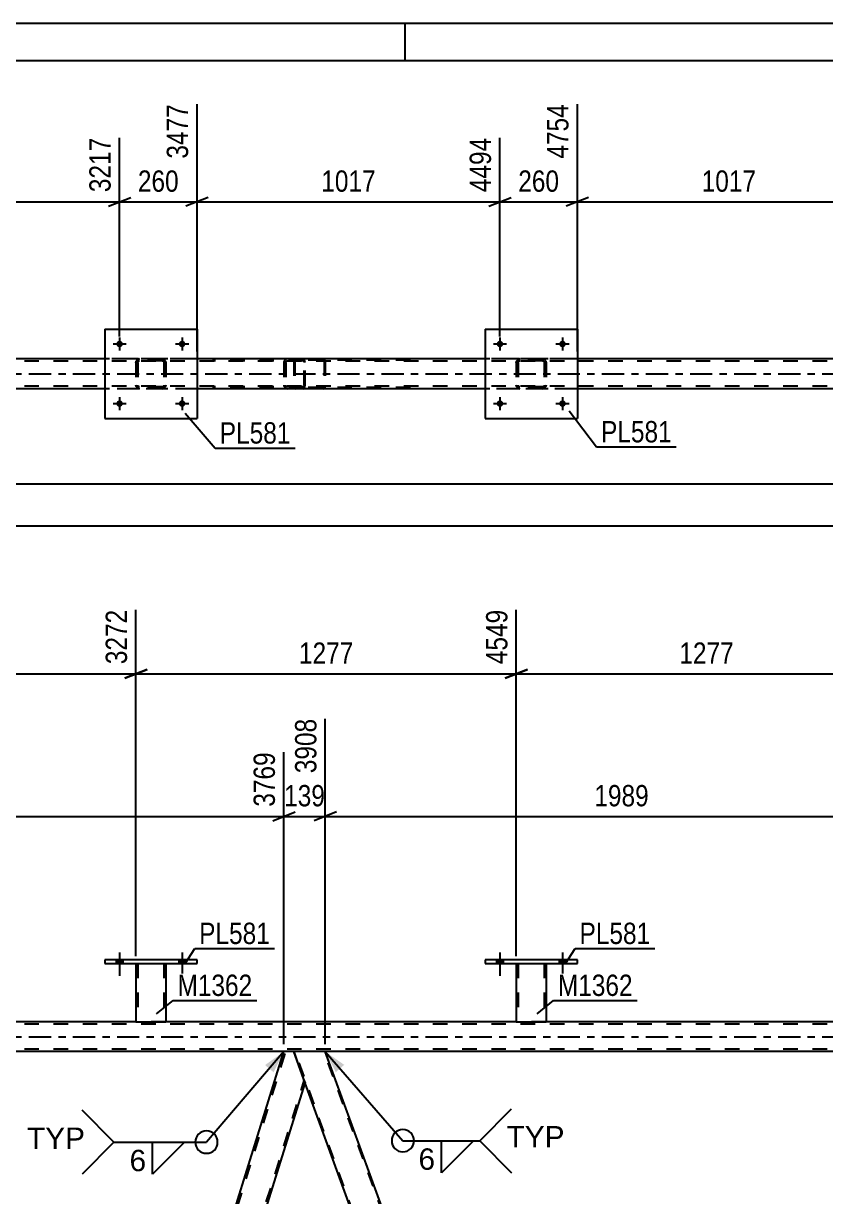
# Model space of a CAD drawing. Header units: millimetres. Extents: x 0 to 841, y 0 to 594.
# Drawn here: x 159.8 to 267.5, y 436.5 to 594 of the extents above; entities that cross this region are included whole.
import ezdxf

# ---------------------------------------------------------------- set-up
doc = ezdxf.new("R2010")
doc.units = ezdxf.units.MM
doc.linetypes.add('DXK_LINE_DOT2', pattern=[3.9198, 1.9599, -1.9599])
doc.linetypes.add('DXK_LINE_DOT3', pattern=[5.9187, 2.979, -0.9799, 0.9799, -0.9799])
doc.styles.add('Arial', font='ARIAL.TTF', dxfattribs={"height": 0.2})
doc.styles.add('Arial Narrow', font='ARIALN.TTF', dxfattribs={"height": 0.2})

# ---------------------------------------------------------------- blocks, each defined once
blk = doc.blocks.new('Unknown-814748613-1133')
at = {"color": 5, "linetype": 'Continuous'}
for p, q in [((841, 594), (0, 594)), ((211, 589), (211, 594)), ((836, 589), (5, 589))]:
    blk.add_line(p, q, dxfattribs=at)
blk = doc.blocks.new('Part-814748613-4870 - 4824')
at = {"color": 2, "linetype": 'Continuous'}
for p, q in [((170.66, 552.96), (170.66, 540.96)), ((170.66, 552.96), (183.06, 552.96)), ((183.06, 552.96), (183.06, 540.96)), ((170.66, 540.96), (183.06, 540.96))]:
    blk.add_line(p, q, dxfattribs=at)
blk = doc.blocks.new('Bolt-814748613-4830 - 4824')
at = {"linetype": 'Continuous'}
for points in [[(173.1, 550.96, -1), (172.22, 550.96, -1)], [(181.5, 550.96, -1), (180.62, 550.96, -1)]]:
    blk.add_hatch(color=1, dxfattribs=at).paths.add_polyline_path(points)
at = {"color": 1, "linetype": 'Continuous'}
for p, q in [((172.66, 551.84), (172.66, 550.08)), ((181.06, 551.84), (181.06, 550.08)), ((171.78, 550.96), (173.54, 550.96)), ((180.18, 550.96), (181.94, 550.96))]:
    blk.add_line(p, q, dxfattribs=at)
blk = doc.blocks.new('Bolt-814748613-4831 - 4824')
at = {"linetype": 'Continuous'}
for points in [[(173.1, 542.96, -1), (172.22, 542.96, -1)], [(181.5, 542.96, -1), (180.62, 542.96, -1)]]:
    blk.add_hatch(color=1, dxfattribs=at).paths.add_polyline_path(points)
at = {"color": 1, "linetype": 'Continuous'}
for p, q in [((172.66, 543.84), (172.66, 542.08)), ((181.06, 543.84), (181.06, 542.08)), ((171.78, 542.96), (173.54, 542.96)), ((180.18, 542.96), (181.94, 542.96))]:
    blk.add_line(p, q, dxfattribs=at)
blk = doc.blocks.new('Bolt-814748613-4832 - 4824')
at = {"linetype": 'Continuous'}
for points in [[(224.18, 550.96, -1), (223.3, 550.96, -1)], [(232.58, 550.96, -1), (231.7, 550.96, -1)]]:
    blk.add_hatch(color=1, dxfattribs=at).paths.add_polyline_path(points)
at = {"color": 1, "linetype": 'Continuous'}
for p, q in [((223.74, 551.84), (223.74, 550.08)), ((232.14, 551.84), (232.14, 550.08)), ((222.86, 550.96), (224.62, 550.96)), ((231.26, 550.96), (233.02, 550.96))]:
    blk.add_line(p, q, dxfattribs=at)
blk = doc.blocks.new('Bolt-814748613-4833 - 4824')
at = {"linetype": 'Continuous'}
for points in [[(224.18, 542.96, -1), (223.3, 542.96, -1)], [(232.58, 542.96, -1), (231.7, 542.96, -1)]]:
    blk.add_hatch(color=1, dxfattribs=at).paths.add_polyline_path(points)
at = {"color": 1, "linetype": 'Continuous'}
for p, q in [((223.74, 543.84), (223.74, 542.08)), ((232.14, 543.84), (232.14, 542.08)), ((222.86, 542.96), (224.62, 542.96)), ((231.26, 542.96), (233.02, 542.96))]:
    blk.add_line(p, q, dxfattribs=at)
blk = doc.blocks.new('Part-814748613-4972 - 4824')
at = {"color": 7, "linetype": 'DXK_LINE_DOT2'}
for p, q in [((196.06, 548.76), (196.04, 548.64)), ((196.04, 548.64), (196.04, 545.28)), ((196.21, 548.64), (196.22, 548.7)), ((196.21, 548.64), (196.21, 545.28)), ((196.22, 548.7), (196.26, 548.76)), ((196.38, 548.96), (196.25, 548.94)), ((196.26, 548.76), (196.31, 548.79)), ((196.31, 548.79), (196.38, 548.8)), ((211.71, 548.96), (196.38, 548.96)), ((211.71, 548.8), (196.38, 548.8)), ((200.08, 548.94), (199.95, 548.96)), ((199.95, 548.8), (200.02, 548.79)), ((200.02, 548.79), (200.04, 548.78)), ((200.04, 548.78), (200.07, 548.76)), ((200.07, 548.76), (200.11, 548.7)), ((200.11, 548.7), (200.12, 548.64)), ((200.12, 548.64), (200.12, 545.28)), ((200.29, 548.64), (200.27, 548.76)), ((200.29, 548.64), (200.29, 545.28)), ((196.04, 545.28), (196.06, 545.16)), ((196.22, 545.22), (196.21, 545.28)), ((196.26, 545.17), (196.22, 545.22)), ((196.26, 545.17), (196.29, 545.15)), ((196.29, 545.15), (196.31, 545.13)), ((196.31, 545.13), (196.38, 545.12)), ((211.71, 545.12), (196.38, 545.12)), ((200.02, 545.13), (199.95, 545.12)), ((200.07, 545.17), (200.02, 545.13)), ((200.11, 545.22), (200.07, 545.17)), ((200.12, 545.28), (200.11, 545.22)), ((200.27, 545.16), (200.29, 545.28)), ((196.25, 544.99), (196.38, 544.96)), ((211.71, 544.96), (196.38, 544.96)), ((199.95, 544.96), (200.08, 544.99))]:
    blk.add_line(p, q, dxfattribs=at)
for centre, start, end in [((196.37, 548.63), 110.7583, 155.68), ((199.97, 548.63), 24.32, 69.2417), ((196.37, 545.3), 204.32, 249.2417), ((199.97, 545.3), 290.7583, 335.68)]:
    blk.add_arc(centre, 0.331, start, end, dxfattribs=at)
blk = doc.blocks.new('Part-814748613-4871 - 4824')
at = {"color": 7, "linetype": 'DXK_LINE_DOT2'}
for p, q in [((174.86, 548.48), (174.9, 548.67)), ((174.9, 548.67), (174.86, 548.48)), ((174.86, 548.48), (174.86, 545.44)), ((175.1, 548.48), (175.12, 548.57)), ((175.1, 548.48), (175.1, 545.44)), ((175.12, 548.57), (175.17, 548.65)), ((175.16, 548.93), (175.34, 548.96)), ((175.34, 548.96), (175.16, 548.93)), ((175.17, 548.65), (175.25, 548.7)), ((175.25, 548.7), (175.34, 548.72)), ((178.38, 548.96), (175.34, 548.96)), ((178.38, 548.72), (175.34, 548.72)), ((178.38, 548.96), (178.57, 548.93)), ((178.57, 548.93), (178.38, 548.96)), ((178.38, 548.72), (178.48, 548.7)), ((178.48, 548.7), (178.55, 548.65)), ((178.55, 548.65), (178.61, 548.57)), ((178.61, 548.57), (178.62, 548.48)), ((178.62, 548.48), (178.62, 545.44)), ((178.83, 548.67), (178.86, 548.48)), ((178.86, 548.48), (178.83, 548.67)), ((178.86, 548.48), (178.86, 545.44)), ((174.9, 545.26), (174.86, 545.44)), ((174.86, 545.44), (174.9, 545.26)), ((175.12, 545.35), (175.1, 545.44)), ((175.17, 545.27), (175.12, 545.35)), ((175.25, 545.22), (175.17, 545.27)), ((175.34, 545.2), (175.25, 545.22)), ((178.38, 545.2), (175.34, 545.2)), ((178.48, 545.22), (178.38, 545.2)), ((178.55, 545.27), (178.48, 545.22)), ((178.61, 545.35), (178.55, 545.27)), ((178.62, 545.44), (178.61, 545.35)), ((178.86, 545.44), (178.83, 545.26)), ((178.83, 545.26), (178.86, 545.44)), ((175.34, 544.96), (175.16, 545)), ((175.16, 545), (175.34, 544.96)), ((178.38, 544.96), (175.34, 544.96)), ((178.57, 545), (178.38, 544.96)), ((178.38, 544.96), (178.57, 545))]:
    blk.add_line(p, q, dxfattribs=at)
at = {"color": 7, "linetype": 'DXK_LINE_DOT3'}
blk.add_line((176.86, 546.96), (176.86, 546.96), dxfattribs=at)
at = {"color": 7, "linetype": 'DXK_LINE_DOT2'}
for centre, start, end in [((175.34, 548.48), 112.5, 157.5), ((175.34, 548.48), 112.5, 157.5), ((178.38, 548.48), 22.5, 67.5), ((178.38, 548.48), 22.5, 67.5), ((175.34, 545.44), 202.5, 247.5), ((175.34, 545.44), 202.5, 247.5), ((178.38, 545.44), 292.5, 337.5), ((178.38, 545.44), 292.5, 337.5)]:
    blk.add_arc(centre, 0.48, start, end, dxfattribs=at)
blk = doc.blocks.new('Part-814748613-4876 - 4824')
at = {"color": 2, "linetype": 'Continuous'}
for p, q in [((221.74, 552.96), (221.74, 540.96)), ((221.74, 552.96), (234.14, 552.96)), ((234.14, 552.96), (234.14, 540.96)), ((221.74, 540.96), (234.14, 540.96))]:
    blk.add_line(p, q, dxfattribs=at)
blk = doc.blocks.new('Part-814748613-4877 - 4824')
at = {"color": 7, "linetype": 'DXK_LINE_DOT2'}
for p, q in [((225.94, 548.48), (225.98, 548.67)), ((225.98, 548.67), (225.94, 548.48)), ((225.94, 548.48), (225.94, 545.44)), ((226.18, 548.48), (226.2, 548.57)), ((226.18, 548.48), (226.18, 545.44)), ((226.2, 548.57), (226.25, 548.65)), ((226.24, 548.93), (226.42, 548.96)), ((226.42, 548.96), (226.24, 548.93)), ((226.25, 548.65), (226.33, 548.7)), ((226.33, 548.7), (226.42, 548.72)), ((229.46, 548.96), (226.42, 548.96)), ((229.46, 548.72), (226.42, 548.72)), ((229.46, 548.96), (229.65, 548.93)), ((229.65, 548.93), (229.46, 548.96)), ((229.46, 548.72), (229.56, 548.7)), ((229.56, 548.7), (229.63, 548.65)), ((229.63, 548.65), (229.69, 548.57)), ((229.69, 548.57), (229.7, 548.48)), ((229.7, 548.48), (229.7, 545.44)), ((229.91, 548.67), (229.94, 548.48)), ((229.94, 548.48), (229.91, 548.67)), ((229.94, 548.48), (229.94, 545.44)), ((225.98, 545.26), (225.94, 545.44)), ((225.94, 545.44), (225.98, 545.26)), ((226.2, 545.35), (226.18, 545.44)), ((226.25, 545.27), (226.2, 545.35)), ((226.33, 545.22), (226.25, 545.27)), ((226.42, 545.2), (226.33, 545.22)), ((229.46, 545.2), (226.42, 545.2)), ((229.56, 545.22), (229.46, 545.2)), ((229.63, 545.27), (229.56, 545.22)), ((229.69, 545.35), (229.63, 545.27)), ((229.7, 545.44), (229.69, 545.35)), ((229.94, 545.44), (229.91, 545.26)), ((229.91, 545.26), (229.94, 545.44)), ((226.42, 544.96), (226.24, 545)), ((226.24, 545), (226.42, 544.96)), ((229.46, 544.96), (226.42, 544.96)), ((229.65, 545), (229.46, 544.96)), ((229.46, 544.96), (229.65, 545))]:
    blk.add_line(p, q, dxfattribs=at)
at = {"color": 7, "linetype": 'DXK_LINE_DOT3'}
blk.add_line((227.94, 546.96), (227.94, 546.96), dxfattribs=at)
at = {"color": 7, "linetype": 'DXK_LINE_DOT2'}
for centre, start, end in [((226.42, 548.48), 112.5, 157.5), ((226.42, 548.48), 112.5, 157.5), ((229.46, 548.48), 22.5, 67.5), ((229.46, 548.48), 22.5, 67.5), ((226.42, 545.44), 202.5, 247.5), ((226.42, 545.44), 202.5, 247.5), ((229.46, 545.44), 292.5, 337.5), ((229.46, 545.44), 292.5, 337.5)]:
    blk.add_arc(centre, 0.48, start, end, dxfattribs=at)
blk = doc.blocks.new('Part-814748613-4959 - 4824')
at = {"color": 7, "linetype": 'DXK_LINE_DOT2'}
for p, q in [((197.31, 548.96), (185.16, 548.96)), ((197.31, 548.72), (185.16, 548.72)), ((194.74, 548.57), (194.72, 548.48)), ((194.72, 548.48), (194.72, 545.44)), ((194.76, 548.67), (194.74, 548.57)), ((194.97, 548.48), (194.99, 548.57)), ((194.97, 548.48), (194.97, 545.44)), ((194.99, 548.57), (195.04, 548.65)), ((195.22, 548.96), (195.03, 548.93)), ((195.04, 548.65), (195.13, 548.7)), ((195.13, 548.7), (195.22, 548.72)), ((196.04, 548.72), (196.04, 548.96)), ((197.42, 548.93), (197.31, 548.96)), ((197.31, 548.72), (197.37, 548.7)), ((197.37, 548.7), (197.41, 548.65)), ((197.41, 548.65), (197.44, 548.57)), ((197.51, 548.82), (197.42, 548.93)), ((197.44, 548.57), (197.45, 548.48)), ((197.45, 545.44), (197.45, 548.48)), ((197.56, 548.67), (197.51, 548.82)), ((197.58, 548.48), (197.56, 548.67)), ((197.58, 545.44), (197.58, 548.48)), ((197.31, 545.2), (185.16, 545.2)), ((194.72, 545.44), (194.74, 545.36)), ((194.74, 545.36), (194.76, 545.26)), ((194.99, 545.35), (194.97, 545.44)), ((195.04, 545.27), (194.99, 545.35)), ((195.13, 545.22), (195.04, 545.27)), ((195.22, 545.2), (195.13, 545.22)), ((196.04, 544.96), (196.04, 545.2)), ((197.37, 545.22), (197.31, 545.2)), ((197.41, 545.27), (197.37, 545.22)), ((197.44, 545.35), (197.41, 545.27)), ((197.42, 545), (197.51, 545.1)), ((197.45, 545.44), (197.44, 545.35)), ((197.51, 545.1), (197.56, 545.26)), ((197.56, 545.26), (197.58, 545.44)), ((197.31, 544.96), (185.16, 544.96)), ((195.03, 545), (195.22, 544.96)), ((197.31, 544.96), (197.42, 545))]:
    blk.add_line(p, q, dxfattribs=at)
for centre, start, end in [((195.21, 548.47), 111.1941, 156.1506), ((195.21, 545.46), 203.8494, 248.8059)]:
    blk.add_arc(centre, 0.492, start, end, dxfattribs=at)
blk = doc.blocks.new('Part-814748613-5024 - 4824')
at = {"color": 7, "linetype": 'DXK_LINE_DOT2'}
for p, q in [((765.48, 548.64), (101.3, 548.64)), ((765.48, 548.96), (119.58, 548.96)), ((183.06, 548.96), (170.66, 548.96)), ((234.14, 548.96), (221.74, 548.96)), ((765.48, 545.28), (101.3, 545.28)), ((762.25, 544.96), (101.3, 544.96)), ((183.06, 544.96), (170.66, 544.96)), ((234.14, 544.96), (221.74, 544.96))]:
    blk.add_line(p, q, dxfattribs=at)
at = {"color": 2, "linetype": 'Continuous'}
for p, q in [((170.66, 548.96), (131.98, 548.96)), ((221.74, 548.96), (183.06, 548.96)), ((272.83, 548.96), (234.14, 548.96)), ((170.66, 544.96), (131.98, 544.96)), ((221.74, 544.96), (183.06, 544.96)), ((272.83, 544.96), (234.14, 544.96))]:
    blk.add_line(p, q, dxfattribs=at)
at = {"color": 7, "linetype": 'DXK_LINE_DOT3'}
blk.add_line((101.3, 546.96), (765.48, 546.96), dxfattribs=at)
blk = doc.blocks.new('Bolt-814748613-3010 - 3007')
at = {"linetype": 'Continuous'}
for points in [[(172.22, 467.78), (173.1, 467.78), (173.1, 468.26), (172.22, 468.26)], [(180.62, 467.78), (181.5, 467.78), (181.5, 468.26), (180.62, 468.26)]]:
    blk.add_hatch(color=1, dxfattribs=at).paths.add_polyline_path(points)
at = {"color": 1, "linetype": 'Continuous'}
for p, q in [((172.22, 468.26), (172.22, 467.78)), ((172.66, 469.26), (172.66, 466.14)), ((173.1, 468.26), (173.1, 467.78)), ((180.62, 468.26), (180.62, 467.78)), ((181.06, 469.26), (181.06, 466.14)), ((181.5, 468.26), (181.5, 467.78))]:
    blk.add_line(p, q, dxfattribs=at)
blk = doc.blocks.new('Bolt-814748613-3009 - 3007')
at = {"linetype": 'Continuous'}
for points in [[(223.3, 467.78), (224.18, 467.78), (224.18, 468.26), (223.3, 468.26)], [(231.7, 467.78), (232.58, 467.78), (232.58, 468.26), (231.7, 468.26)]]:
    blk.add_hatch(color=1, dxfattribs=at).paths.add_polyline_path(points)
at = {"color": 1, "linetype": 'Continuous'}
for p, q in [((223.3, 468.26), (223.3, 467.78)), ((223.74, 469.26), (223.74, 466.14)), ((224.18, 468.26), (224.18, 467.78)), ((231.7, 468.26), (231.7, 467.78)), ((232.14, 469.26), (232.14, 466.14)), ((232.58, 468.26), (232.58, 467.78))]:
    blk.add_line(p, q, dxfattribs=at)
blk = doc.blocks.new('Bolt-814748613-3011 - 3007')
at = {"linetype": 'Continuous'}
for points in [[(172.22, 467.78), (173.1, 467.78), (173.1, 468.26), (172.22, 468.26)], [(180.62, 467.78), (181.5, 467.78), (181.5, 468.26), (180.62, 468.26)]]:
    blk.add_hatch(color=1, dxfattribs=at).paths.add_polyline_path(points)
at = {"color": 1, "linetype": 'Continuous'}
for p, q in [((172.22, 468.26), (172.22, 467.78)), ((172.66, 469.26), (172.66, 466.14)), ((173.1, 468.26), (173.1, 467.78)), ((180.62, 468.26), (180.62, 467.78)), ((181.06, 469.26), (181.06, 466.14)), ((181.5, 468.26), (181.5, 467.78))]:
    blk.add_line(p, q, dxfattribs=at)
blk = doc.blocks.new('Bolt-814748613-3020 - 3007')
at = {"linetype": 'Continuous'}
for points in [[(223.3, 467.78), (224.18, 467.78), (224.18, 468.26), (223.3, 468.26)], [(231.7, 467.78), (232.58, 467.78), (232.58, 468.26), (231.7, 468.26)]]:
    blk.add_hatch(color=1, dxfattribs=at).paths.add_polyline_path(points)
at = {"color": 1, "linetype": 'Continuous'}
for p, q in [((223.3, 468.26), (223.3, 467.78)), ((223.74, 469.26), (223.74, 466.14)), ((224.18, 468.26), (224.18, 467.78)), ((231.7, 468.26), (231.7, 467.78)), ((232.14, 469.26), (232.14, 466.14)), ((232.58, 468.26), (232.58, 467.78))]:
    blk.add_line(p, q, dxfattribs=at)
blk = doc.blocks.new('Part-814748613-3167 - 3007')
at = {"color": 2, "linetype": 'Continuous'}
for p, q in [((225.94, 467.78), (225.94, 459.94)), ((229.94, 467.78), (229.94, 459.94)), ((225.94, 459.94), (229.94, 459.94))]:
    blk.add_line(p, q, dxfattribs=at)
at = {"color": 7, "linetype": 'DXK_LINE_DOT2'}
for p, q in [((225.94, 467.78), (229.94, 467.78)), ((225.94, 467.78), (225.94, 467.78)), ((225.94, 467.78), (225.94, 467.78)), ((226.18, 467.78), (226.18, 459.94)), ((229.7, 467.78), (229.7, 459.94)), ((229.94, 467.78), (229.94, 467.78)), ((229.94, 467.78), (229.94, 467.78)), ((229.65, 459.94), (229.69, 459.94)), ((229.65, 459.94), (229.69, 459.94)), ((229.69, 459.94), (229.7, 459.94)), ((229.69, 459.94), (229.7, 459.94))]:
    blk.add_line(p, q, dxfattribs=at)
blk = doc.blocks.new('Part-814748613-3172 - 3007')
at = {"color": 2, "linetype": 'Continuous'}
for p, q in [((221.74, 468.26), (221.74, 467.78)), ((234.14, 468.26), (221.74, 468.26)), ((234.14, 467.78), (234.14, 468.26)), ((221.74, 467.78), (234.14, 467.78))]:
    blk.add_line(p, q, dxfattribs=at)
blk = doc.blocks.new('Part-814748613-3177 - 3007')
at = {"color": 2, "linetype": 'Continuous'}
for p, q in [((174.86, 467.78), (174.86, 459.94)), ((178.86, 467.78), (178.86, 459.94)), ((174.86, 459.94), (178.86, 459.94))]:
    blk.add_line(p, q, dxfattribs=at)
at = {"color": 7, "linetype": 'DXK_LINE_DOT2'}
for p, q in [((174.86, 467.78), (178.86, 467.78)), ((174.86, 467.78), (174.86, 467.78)), ((174.86, 467.78), (174.86, 467.78)), ((175.1, 467.78), (175.1, 459.94)), ((178.62, 467.78), (178.62, 459.94)), ((178.86, 467.78), (178.86, 467.78)), ((178.86, 467.78), (178.86, 467.78)), ((178.57, 459.94), (178.61, 459.94)), ((178.57, 459.94), (178.61, 459.94)), ((178.61, 459.94), (178.62, 459.94)), ((178.61, 459.94), (178.62, 459.94))]:
    blk.add_line(p, q, dxfattribs=at)
blk = doc.blocks.new('Part-814748613-3182 - 3007')
at = {"color": 2, "linetype": 'Continuous'}
for p, q in [((170.66, 468.26), (170.66, 467.78)), ((183.06, 468.26), (170.66, 468.26)), ((183.06, 467.78), (183.06, 468.26)), ((170.66, 467.78), (183.06, 467.78))]:
    blk.add_line(p, q, dxfattribs=at)
blk = doc.blocks.new('Part-814748613-3262 - 3007')
at = {"color": 7, "linetype": 'DXK_LINE_DOT2'}
for p, q in [((280.11, 455.94), (243.29, 337.81)), ((282.58, 452.06), (246.01, 334.72)), ((282.72, 451.69), (282.7, 451.73)), ((282.72, 451.69), (282.7, 451.73)), ((243.57, 339.53), (243.15, 338.19)), ((247.76, 339.53), (246.26, 334.72)), ((244.41, 334.72), (243.15, 338.19)), ((246.26, 334.72), (244.41, 334.72))]:
    blk.add_line(p, q, dxfattribs=at)
at = {"color": 2, "linetype": 'Continuous'}
for p, q in [((279.85, 455.94), (243.57, 339.53)), ((281.17, 455.94), (279.85, 455.94)), ((282.7, 451.73), (281.17, 455.94)), ((282.72, 451.69), (247.76, 339.53))]:
    blk.add_line(p, q, dxfattribs=at)
blk = doc.blocks.new('Part-814748613-3267 - 3007')
at = {"color": 2, "linetype": 'Continuous'}
for p, q in [((200.29, 455.94), (196.04, 455.94)), ((242.66, 339.53), (200.29, 455.94)), ((238.41, 339.53), (197.57, 451.73))]:
    blk.add_line(p, q, dxfattribs=at)
at = {"color": 7, "linetype": 'DXK_LINE_DOT2'}
for p, q in [((196.04, 455.94), (197.57, 451.73)), ((240.33, 334.72), (196.21, 455.94)), ((244.24, 334.72), (200.12, 455.94)), ((240.16, 334.72), (238.41, 339.53)), ((244.41, 334.72), (242.66, 339.53)), ((244.41, 334.72), (240.16, 334.72))]:
    blk.add_line(p, q, dxfattribs=at)
blk = doc.blocks.new('Part-814748613-3272 - 3007')
at = {"color": 2, "linetype": 'Continuous'}
for p, q in [((158.02, 338.19), (194.72, 455.94)), ((196.04, 455.94), (194.72, 455.94)), ((197.57, 451.73), (196.04, 455.94)), ((161.13, 334.72), (197.58, 451.69)), ((159.28, 334.72), (158.04, 338.14))]:
    blk.add_line(p, q, dxfattribs=at)
at = {"color": 7, "linetype": 'DXK_LINE_DOT2'}
for p, q in [((158.15, 337.81), (194.97, 455.94)), ((160.87, 334.72), (197.45, 452.06)), ((197.58, 451.69), (197.57, 451.73)), ((197.58, 451.69), (197.57, 451.73)), ((158.04, 338.14), (158.02, 338.19)), ((159.28, 334.72), (161.13, 334.72))]:
    blk.add_line(p, q, dxfattribs=at)
blk = doc.blocks.new('Part-814748613-3316 - 3007')
at = {"color": 7, "linetype": 'DXK_LINE_DOT2'}
for p, q in [((765.48, 459.62), (101.3, 459.62)), ((178.86, 459.94), (174.86, 459.94)), ((229.94, 459.94), (225.94, 459.94)), ((765.48, 456.26), (101.3, 456.26)), ((200.29, 455.94), (194.72, 455.94))]:
    blk.add_line(p, q, dxfattribs=at)
at = {"color": 2, "linetype": 'Continuous'}
for p, q in [((174.86, 459.94), (127.78, 459.94)), ((225.94, 459.94), (178.86, 459.94)), ((277.03, 459.94), (229.94, 459.94)), ((194.72, 455.94), (115.16, 455.94)), ((279.85, 455.94), (200.29, 455.94))]:
    blk.add_line(p, q, dxfattribs=at)
at = {"color": 7, "linetype": 'DXK_LINE_DOT3'}
blk.add_line((101.3, 457.94), (765.48, 457.94), dxfattribs=at)
blk = doc.blocks.new('StraightDimension-814748613-5067 - 4824')
at = {"color": 7, "linetype": 'Continuous'}
blk.add_line((58.74, 526.53), (766.12, 526.53), dxfattribs=at)
blk = doc.blocks.new('StraightDimension-814748613-5088 - 4824')
at = {"color": 7, "linetype": 'Continuous'}
blk.add_line((59.38, 532.2), (765.48, 532.2), dxfattribs=at)
blk = doc.blocks.new('StraightDimension-814748613-5521 - 4824')
at = {"color": 7, "linetype": 'Continuous'}
for p, q in [((183.06, 549.96), (183.06, 583.16)), ((223.74, 551.96), (223.74, 578.66)), ((184.56, 570.65), (181.56, 569.45)), ((222.24, 569.45), (225.24, 570.65)), ((183.06, 570.05), (223.74, 570.05))]:
    blk.add_line(p, q, dxfattribs=at)
at = {"color": 0, "linetype": 'Continuous'}
blk.add_wipeout([(223.14, 579.26), (218.94, 579.26), (218.94, 570.75), (223.14, 570.75)], dxfattribs=at)
at = {"color": 0}
blk.add_wipeout([(207.66, 570.8), (207.66, 575), (199.15, 575), (199.15, 570.8)], dxfattribs=at)
at = {"color": 3, "linetype": 'Continuous', "style": 'Arial Narrow'}
blk.add_text('4494', height=2.863, rotation=90.0002, dxfattribs=at).set_placement((222.54, 571.35))
at = {"color": 3, "style": 'Arial Narrow'}
blk.add_text('1017', height=2.863, dxfattribs=at).set_placement((199.75, 571.4))
blk = doc.blocks.new('StraightDimension-814748613-5485 - 4824')
at = {"color": 7, "linetype": 'Continuous'}
for p, q in [((234.14, 549.96), (234.14, 583.16)), ((274.83, 551.96), (274.83, 578.66)), ((235.64, 570.65), (232.64, 569.45)), ((273.33, 569.45), (276.33, 570.65)), ((234.14, 570.05), (274.83, 570.05))]:
    blk.add_line(p, q, dxfattribs=at)
at = {"color": 0, "linetype": 'Continuous'}
blk.add_wipeout([(274.23, 579.26), (270.03, 579.26), (270.03, 570.75), (274.23, 570.75)], dxfattribs=at)
at = {"color": 0}
blk.add_wipeout([(258.74, 570.8), (258.74, 575), (250.23, 575), (250.23, 570.8)], dxfattribs=at)
at = {"color": 3, "linetype": 'Continuous', "style": 'Arial Narrow'}
blk.add_text('5771', height=2.863, rotation=90.0002, dxfattribs=at).set_placement((273.63, 571.35))
at = {"color": 3, "style": 'Arial Narrow'}
blk.add_text('1017', height=2.863, dxfattribs=at).set_placement((250.83, 571.4))
blk = doc.blocks.new('StraightDimension-814748613-5503 - 4824')
at = {"color": 7, "linetype": 'Continuous'}
for p, q in [((234.14, 549.96), (234.14, 583.16)), ((223.74, 551.96), (223.74, 578.66)), ((222.24, 569.45), (225.24, 570.65)), ((235.64, 570.65), (232.64, 569.45)), ((223.74, 570.05), (234.14, 570.05))]:
    blk.add_line(p, q, dxfattribs=at)
at = {"color": 0}
blk.add_wipeout([(232.29, 570.8), (232.29, 575), (225.6, 575), (225.6, 570.8)], dxfattribs=at)
at = {"color": 3, "style": 'Arial Narrow'}
blk.add_text('260', height=2.863, dxfattribs=at).set_placement((226.2, 571.4))
at = {"color": 0, "linetype": 'Continuous'}
blk.add_wipeout([(233.54, 583.76), (229.34, 583.76), (229.34, 575.25), (233.54, 575.25)], dxfattribs=at)
at = {"color": 3, "linetype": 'Continuous', "style": 'Arial Narrow'}
blk.add_text('4754', height=2.863, rotation=90.0002, dxfattribs=at).set_placement((232.94, 575.85))
blk = doc.blocks.new('StraightDimension-814748613-5539 - 4824')
at = {"color": 7, "linetype": 'Continuous'}
for p, q in [((183.06, 549.96), (183.06, 583.16)), ((172.66, 551.96), (172.66, 578.66)), ((171.16, 569.45), (174.16, 570.65)), ((184.56, 570.65), (181.56, 569.45)), ((172.66, 570.05), (183.06, 570.05))]:
    blk.add_line(p, q, dxfattribs=at)
at = {"color": 0}
blk.add_wipeout([(181.21, 570.8), (181.21, 575), (174.52, 575), (174.52, 570.8)], dxfattribs=at)
at = {"color": 3, "style": 'Arial Narrow'}
blk.add_text('260', height=2.863, dxfattribs=at).set_placement((175.12, 571.4))
at = {"color": 0, "linetype": 'Continuous'}
blk.add_wipeout([(182.46, 583.76), (178.26, 583.76), (178.26, 575.25), (182.46, 575.25)], dxfattribs=at)
at = {"color": 3, "linetype": 'Continuous', "style": 'Arial Narrow'}
blk.add_text('3477', height=2.863, rotation=90.0002, dxfattribs=at).set_placement((181.86, 575.85))
blk = doc.blocks.new('StraightDimension-814748613-5557 - 4824')
at = {"color": 7, "linetype": 'Continuous'}
for p, q in [((131.98, 549.96), (131.98, 583.16)), ((172.66, 551.96), (172.66, 578.66)), ((133.48, 570.65), (130.48, 569.45)), ((171.16, 569.45), (174.16, 570.65)), ((131.98, 570.05), (172.66, 570.05))]:
    blk.add_line(p, q, dxfattribs=at)
at = {"color": 0, "linetype": 'Continuous'}
blk.add_wipeout([(172.06, 579.26), (167.86, 579.26), (167.86, 570.75), (172.06, 570.75)], dxfattribs=at)
at = {"color": 0}
blk.add_wipeout([(156.58, 570.8), (156.58, 575), (148.07, 575), (148.07, 570.8)], dxfattribs=at)
at = {"color": 3, "linetype": 'Continuous', "style": 'Arial Narrow'}
blk.add_text('3217', height=2.863, rotation=90.0002, dxfattribs=at).set_placement((171.46, 571.35))
at = {"color": 3, "style": 'Arial Narrow'}
blk.add_text('1017', height=2.863, dxfattribs=at).set_placement((148.67, 571.4))
blk = doc.blocks.new('StraightDimension-814748613-4014 - 3007')
at = {"color": 7, "linetype": 'Continuous'}
for p, q in [((200.29, 456.94), (200.29, 500.64)), ((194.72, 456.94), (194.72, 496.14)), ((193.22, 486.93), (196.22, 488.13)), ((194.72, 487.53), (200.29, 487.53)), ((201.79, 488.13), (198.79, 486.93))]:
    blk.add_line(p, q, dxfattribs=at)
at = {"color": 0}
blk.add_wipeout([(200.85, 488.28), (200.85, 492.48), (194.16, 492.48), (194.16, 488.28)], dxfattribs=at)
at = {"color": 3, "style": 'Arial Narrow'}
blk.add_text('139', height=2.863, dxfattribs=at).set_placement((194.76, 488.88))
at = {"color": 0, "linetype": 'Continuous'}
blk.add_wipeout([(199.69, 501.24), (195.49, 501.24), (195.49, 492.73), (199.69, 492.73)], dxfattribs=at)
at = {"color": 3, "linetype": 'Continuous', "style": 'Arial Narrow'}
blk.add_text('3908', height=2.863, rotation=90.0002, dxfattribs=at).set_placement((199.09, 493.33))
blk = doc.blocks.new('StraightDimension-814748613-4360 - 3007')
at = {"color": 7, "linetype": 'Continuous'}
for p, q in [((123.78, 468.78), (123.78, 515.28)), ((174.86, 468.78), (174.86, 515.28)), ((125.28, 507.27), (122.28, 506.07)), ((173.36, 506.07), (176.36, 507.27)), ((123.78, 506.67), (174.86, 506.67))]:
    blk.add_line(p, q, dxfattribs=at)
at = {"color": 0, "linetype": 'Continuous'}
blk.add_wipeout([(174.26, 515.88), (170.06, 515.88), (170.06, 507.37), (174.26, 507.37)], dxfattribs=at)
at = {"color": 0}
blk.add_wipeout([(153.58, 507.42), (153.58, 511.62), (145.07, 511.62), (145.07, 507.42)], dxfattribs=at)
at = {"color": 3, "linetype": 'Continuous', "style": 'Arial Narrow'}
blk.add_text('3272', height=2.863, rotation=90.0002, dxfattribs=at).set_placement((173.66, 507.97))
at = {"color": 3, "style": 'Arial Narrow'}
blk.add_text('1277', height=2.863, dxfattribs=at).set_placement((145.67, 508.02))
blk = doc.blocks.new('StraightDimension-814748613-4370 - 3007')
at = {"color": 7, "linetype": 'Continuous'}
for p, q in [((174.86, 468.78), (174.86, 515.28)), ((225.94, 468.78), (225.94, 515.28)), ((176.36, 507.27), (173.36, 506.07)), ((224.44, 506.07), (227.44, 507.27)), ((174.86, 506.67), (225.94, 506.67))]:
    blk.add_line(p, q, dxfattribs=at)
at = {"color": 0, "linetype": 'Continuous'}
blk.add_wipeout([(225.34, 515.88), (221.14, 515.88), (221.14, 507.37), (225.34, 507.37)], dxfattribs=at)
at = {"color": 0}
blk.add_wipeout([(204.66, 507.42), (204.66, 511.62), (196.15, 511.62), (196.15, 507.42)], dxfattribs=at)
at = {"color": 3, "linetype": 'Continuous', "style": 'Arial Narrow'}
blk.add_text('4549', height=2.863, rotation=90.0002, dxfattribs=at).set_placement((224.74, 507.97))
at = {"color": 3, "style": 'Arial Narrow'}
blk.add_text('1277', height=2.863, dxfattribs=at).set_placement((196.75, 508.02))
blk = doc.blocks.new('StraightDimension-814748613-4038 - 3007')
at = {"color": 7, "linetype": 'Continuous'}
for p, q in [((200.29, 456.94), (200.29, 500.64)), ((279.85, 456.94), (279.85, 496.14)), ((201.79, 488.13), (198.79, 486.93)), ((200.29, 487.53), (279.85, 487.53)), ((278.35, 486.93), (281.35, 488.13))]:
    blk.add_line(p, q, dxfattribs=at)
at = {"color": 0, "linetype": 'Continuous'}
blk.add_wipeout([(279.25, 496.74), (275.05, 496.74), (275.05, 488.23), (279.25, 488.23)], dxfattribs=at)
at = {"color": 0}
blk.add_wipeout([(244.33, 488.28), (244.33, 492.48), (235.82, 492.48), (235.82, 488.28)], dxfattribs=at)
at = {"color": 3, "linetype": 'Continuous', "style": 'Arial Narrow'}
blk.add_text('5897', height=2.863, rotation=90.0002, dxfattribs=at).set_placement((278.65, 488.83))
at = {"color": 3, "style": 'Arial Narrow'}
blk.add_text('1989', height=2.863, dxfattribs=at).set_placement((236.42, 488.88))
blk = doc.blocks.new('StraightDimension-814748613-4293 - 3007')
at = {"color": 7, "linetype": 'Continuous'}
for p, q in [((110.9, 456.94), (110.9, 496.14)), ((194.72, 456.94), (194.72, 496.14)), ((112.4, 488.13), (109.4, 486.93)), ((110.9, 487.53), (194.72, 487.53)), ((193.22, 486.93), (196.22, 488.13))]:
    blk.add_line(p, q, dxfattribs=at)
at = {"color": 0, "linetype": 'Continuous'}
blk.add_wipeout([(194.12, 496.74), (189.92, 496.74), (189.92, 488.23), (194.12, 488.23)], dxfattribs=at)
at = {"color": 0}
blk.add_wipeout([(157.07, 488.28), (157.07, 492.48), (148.56, 492.48), (148.56, 488.28)], dxfattribs=at)
at = {"color": 3, "linetype": 'Continuous', "style": 'Arial Narrow'}
blk.add_text('3769', height=2.863, rotation=90.0002, dxfattribs=at).set_placement((193.52, 488.83))
at = {"color": 3, "style": 'Arial Narrow'}
blk.add_text('2095', height=2.863, dxfattribs=at).set_placement((149.16, 488.88))
blk = doc.blocks.new('StraightDimension-814748613-4380 - 3007')
at = {"color": 7, "linetype": 'Continuous'}
for p, q in [((225.94, 468.78), (225.94, 515.28)), ((277.03, 468.78), (277.03, 515.28)), ((227.44, 507.27), (224.44, 506.07)), ((275.53, 506.07), (278.53, 507.27)), ((225.94, 506.67), (277.03, 506.67))]:
    blk.add_line(p, q, dxfattribs=at)
at = {"color": 0, "linetype": 'Continuous'}
blk.add_wipeout([(276.43, 515.88), (272.23, 515.88), (272.23, 507.37), (276.43, 507.37)], dxfattribs=at)
at = {"color": 0}
blk.add_wipeout([(255.74, 507.42), (255.74, 511.62), (247.23, 511.62), (247.23, 507.42)], dxfattribs=at)
at = {"color": 3, "linetype": 'Continuous', "style": 'Arial Narrow'}
blk.add_text('5826', height=2.863, rotation=90.0002, dxfattribs=at).set_placement((275.83, 507.97))
at = {"color": 3, "style": 'Arial Narrow'}
blk.add_text('1277', height=2.863, dxfattribs=at).set_placement((247.83, 508.02))
blk = doc.blocks.new('Mark-814748613-4866 - 4824')
at = {"color": 0}
blk.add_wipeout([(195.63, 537.59), (195.63, 540.59), (186.12, 540.59), (186.12, 537.59)], dxfattribs=at)
blk.add_wipeout([(195.63, 537.59), (195.63, 540.59), (186.12, 540.59), (186.12, 537.59)], dxfattribs=at)
at = {"color": 30, "linetype": 'Continuous'}
for p, q in [((181.47, 541.69), (185.52, 536.99)), ((185.52, 536.99), (196.23, 536.99))]:
    blk.add_line(p, q, dxfattribs=at)
at = {"color": 3, "style": 'Arial Narrow'}
blk.add_text('PL581', height=2.863, dxfattribs=at).set_placement((186.12, 537.59))
blk = doc.blocks.new('Mark-814748613-4872 - 4824')
at = {"color": 0}
blk.add_wipeout([(246.82, 537.75), (246.82, 540.75), (237.32, 540.75), (237.32, 537.75)], dxfattribs=at)
blk.add_wipeout([(246.82, 537.75), (246.82, 540.75), (237.32, 540.75), (237.32, 537.75)], dxfattribs=at)
at = {"color": 30, "linetype": 'Continuous'}
for p, q in [((233.03, 541.99), (236.72, 537.15)), ((236.72, 537.15), (247.42, 537.15))]:
    blk.add_line(p, q, dxfattribs=at)
at = {"color": 3, "style": 'Arial Narrow'}
blk.add_text('PL581', height=2.863, dxfattribs=at).set_placement((237.32, 537.75))
blk = doc.blocks.new('Mark-814748613-3163 - 3007')
at = {"color": 0}
blk.add_wipeout([(241.57, 463.42), (241.57, 466.42), (231.52, 466.42), (231.52, 463.42)], dxfattribs=at)
blk.add_wipeout([(241.57, 463.42), (241.57, 466.42), (231.52, 466.42), (231.52, 463.42)], dxfattribs=at)
at = {"color": 30, "linetype": 'Continuous'}
for p, q in [((228.72, 461.04), (230.92, 462.82)), ((230.92, 462.82), (242.17, 462.82))]:
    blk.add_line(p, q, dxfattribs=at)
at = {"color": 3, "style": 'Arial Narrow'}
blk.add_text('M1362', height=2.863, dxfattribs=at).set_placement((231.52, 463.42))
blk = doc.blocks.new('Mark-814748613-3168 - 3007')
at = {"color": 0}
blk.add_wipeout([(243.93, 470.39), (243.93, 473.39), (234.43, 473.39), (234.43, 470.39)], dxfattribs=at)
blk.add_wipeout([(243.93, 470.39), (243.93, 473.39), (234.43, 473.39), (234.43, 470.39)], dxfattribs=at)
at = {"color": 30, "linetype": 'Continuous'}
for p, q in [((232.56, 467.78), (233.83, 469.79)), ((233.83, 469.79), (244.53, 469.79))]:
    blk.add_line(p, q, dxfattribs=at)
at = {"color": 3, "style": 'Arial Narrow'}
blk.add_text('PL581', height=2.863, dxfattribs=at).set_placement((234.43, 470.39))
blk = doc.blocks.new('Mark-814748613-3173 - 3007')
at = {"color": 0}
blk.add_wipeout([(190.49, 463.42), (190.49, 466.42), (180.44, 466.42), (180.44, 463.42)], dxfattribs=at)
blk.add_wipeout([(190.49, 463.42), (190.49, 466.42), (180.44, 466.42), (180.44, 463.42)], dxfattribs=at)
at = {"color": 30, "linetype": 'Continuous'}
for p, q in [((177.64, 461.04), (179.84, 462.82)), ((179.84, 462.82), (191.09, 462.82))]:
    blk.add_line(p, q, dxfattribs=at)
at = {"color": 3, "style": 'Arial Narrow'}
blk.add_text('M1362', height=2.863, dxfattribs=at).set_placement((180.44, 463.42))
blk = doc.blocks.new('Mark-814748613-3178 - 3007')
at = {"color": 0}
blk.add_wipeout([(192.85, 470.39), (192.85, 473.39), (183.35, 473.39), (183.35, 470.39)], dxfattribs=at)
blk.add_wipeout([(192.85, 470.39), (192.85, 473.39), (183.35, 473.39), (183.35, 470.39)], dxfattribs=at)
at = {"color": 30, "linetype": 'Continuous'}
for p, q in [((181.47, 467.78), (182.75, 469.79)), ((182.75, 469.79), (193.45, 469.79))]:
    blk.add_line(p, q, dxfattribs=at)
at = {"color": 3, "style": 'Arial Narrow'}
blk.add_text('PL581', height=2.863, dxfattribs=at).set_placement((183.35, 470.39))
blk = doc.blocks.new('WeldMark-814748613-4748 - 3007')
at = {"linetype": 'Continuous'}
blk.add_hatch(color=30, dxfattribs=at).paths.add_polyline_path([(201.7, 453.18), (200.29, 455.94), (202.83, 454.17)])
at = {"color": 30, "linetype": 'Continuous'}
blk.add_line((200.29, 455.94), (210.7, 443.98), dxfattribs=at)
at = {"color": 3, "linetype": 'Continuous'}
for q in [(225.31, 448.26), (225.31, 439.69)]:
    blk.add_line((221.03, 443.98), q, dxfattribs=at)
blk.add_arc((210.7, 443.98), 1.5, 90, 270, dxfattribs=at)
at = {"color": 0}
blk.add_wipeout([(215.23, 439.88), (215.23, 443.28), (212.6, 443.28), (212.6, 439.88)], dxfattribs=at)
at = {"color": 30, "linetype": 'Continuous'}
blk.add_line((210.7, 443.98), (221.03, 443.98), dxfattribs=at)
at = {"color": 3, "linetype": 'Continuous'}
for p, q in [((215.88, 443.98), (220.17, 443.98)), ((220.17, 443.98), (215.88, 439.69)), ((215.88, 439.69), (215.88, 443.98))]:
    blk.add_line(p, q, dxfattribs=at)
blk.add_arc((210.7, 443.98), 1.5, 270, 90, dxfattribs=at)
at = {"color": 3, "style": 'Arial'}
blk.add_text('6', height=2.87, dxfattribs=at).set_placement((212.8, 440.08))
at = {"color": 0, "linetype": 'Continuous'}
blk.add_wipeout([(232.4, 443.08), (232.4, 446.08), (224.63, 446.08), (224.63, 443.08)], dxfattribs=at)
blk.add_wipeout([(232.4, 443.08), (232.4, 446.08), (224.63, 446.08), (224.63, 443.08)], dxfattribs=at)
at = {"color": 3, "linetype": 'Continuous', "style": 'Arial'}
blk.add_text('TYP', height=2.865, dxfattribs=at).set_placement((224.63, 443.08))
blk = doc.blocks.new('WeldMark-814748613-4761 - 3007')
at = {"linetype": 'Continuous'}
blk.add_hatch(color=30, dxfattribs=at).paths.add_polyline_path([(192.2, 454.14), (194.72, 455.94), (193.34, 453.17)])
at = {"color": 30, "linetype": 'Continuous'}
blk.add_line((194.72, 455.94), (184.33, 443.79), dxfattribs=at)
at = {"color": 3, "linetype": 'Continuous'}
for q in [(167.62, 448.08), (167.62, 439.51)]:
    blk.add_line((171.9, 443.79), q, dxfattribs=at)
for start, end in [(90, 270), (270, 90)]:
    blk.add_arc((184.33, 443.79), 1.5, start, end, dxfattribs=at)
at = {"color": 0}
blk.add_wipeout([(176.43, 439.69), (176.43, 443.09), (173.8, 443.09), (173.8, 439.69)], dxfattribs=at)
at = {"color": 30, "linetype": 'Continuous'}
blk.add_line((171.9, 443.79), (184.33, 443.79), dxfattribs=at)
at = {"color": 3, "linetype": 'Continuous'}
for p, q in [((177.08, 443.79), (181.37, 443.79)), ((181.37, 443.79), (177.08, 439.51)), ((177.08, 439.51), (177.08, 443.79))]:
    blk.add_line(p, q, dxfattribs=at)
at = {"color": 3, "style": 'Arial'}
blk.add_text('6', height=2.87, dxfattribs=at).set_placement((174, 439.89))
at = {"color": 0, "linetype": 'Continuous'}
blk.add_wipeout([(168, 442.89), (168, 445.89), (160.23, 445.89), (160.23, 442.89)], dxfattribs=at)
blk.add_wipeout([(168, 442.89), (168, 445.89), (160.23, 445.89), (160.23, 442.89)], dxfattribs=at)
at = {"color": 3, "linetype": 'Continuous', "style": 'Arial'}
blk.add_text('TYP', height=2.865, dxfattribs=at).set_placement((160.23, 442.89))

msp = doc.modelspace()

# ---------------------------------------------------------------- block references
for name in ['Unknown-814748613-1133', 'Part-814748613-4870 - 4824', 'Part-814748613-4876 - 4824', 'Bolt-814748613-4830 - 4824', 'Bolt-814748613-4832 - 4824', 'Part-814748613-5024 - 4824', 'Part-814748613-4871 - 4824', 'Part-814748613-4959 - 4824', 'Part-814748613-4972 - 4824', 'Part-814748613-4877 - 4824', 'Bolt-814748613-4831 - 4824', 'Bolt-814748613-4833 - 4824', 'Part-814748613-3182 - 3007', 'Bolt-814748613-3010 - 3007', 'Bolt-814748613-3011 - 3007', 'Part-814748613-3172 - 3007', 'Bolt-814748613-3009 - 3007', 'Bolt-814748613-3020 - 3007', 'Part-814748613-3177 - 3007', 'Part-814748613-3167 - 3007', 'Part-814748613-3316 - 3007', 'Part-814748613-3272 - 3007', 'Part-814748613-3267 - 3007', 'Part-814748613-3262 - 3007']:
    msp.add_blockref(name, (0, 0))

# ---------------------------------------------------------------- next in the draw order: block references
for name in ['StraightDimension-814748613-5521 - 4824', 'StraightDimension-814748613-5485 - 4824', 'StraightDimension-814748613-5067 - 4824', 'StraightDimension-814748613-4360 - 3007', 'StraightDimension-814748613-4014 - 3007', 'WeldMark-814748613-4761 - 3007', 'WeldMark-814748613-4748 - 3007']:
    msp.add_blockref(name, (0, 0))

# ---------------------------------------------------------------- next in the draw order: block references
for name in ['StraightDimension-814748613-5539 - 4824', 'StraightDimension-814748613-5503 - 4824', 'StraightDimension-814748613-5088 - 4824', 'StraightDimension-814748613-4370 - 3007']:
    msp.add_blockref(name, (0, 0))

# ---------------------------------------------------------------- next in the draw order: block references
for name in ['StraightDimension-814748613-5557 - 4824', 'Mark-814748613-4872 - 4824', 'Mark-814748613-4866 - 4824', 'StraightDimension-814748613-4038 - 3007', 'StraightDimension-814748613-4293 - 3007']:
    msp.add_blockref(name, (0, 0))

# ---------------------------------------------------------------- next in the draw order: block references
for name in ['StraightDimension-814748613-4380 - 3007', 'Mark-814748613-3178 - 3007', 'Mark-814748613-3173 - 3007', 'Mark-814748613-3163 - 3007']:
    msp.add_blockref(name, (0, 0))

# ---------------------------------------------------------------- next in the draw order: block references
msp.add_blockref('Mark-814748613-3168 - 3007', (0, 0))

doc.saveas('drawing.dxf')
